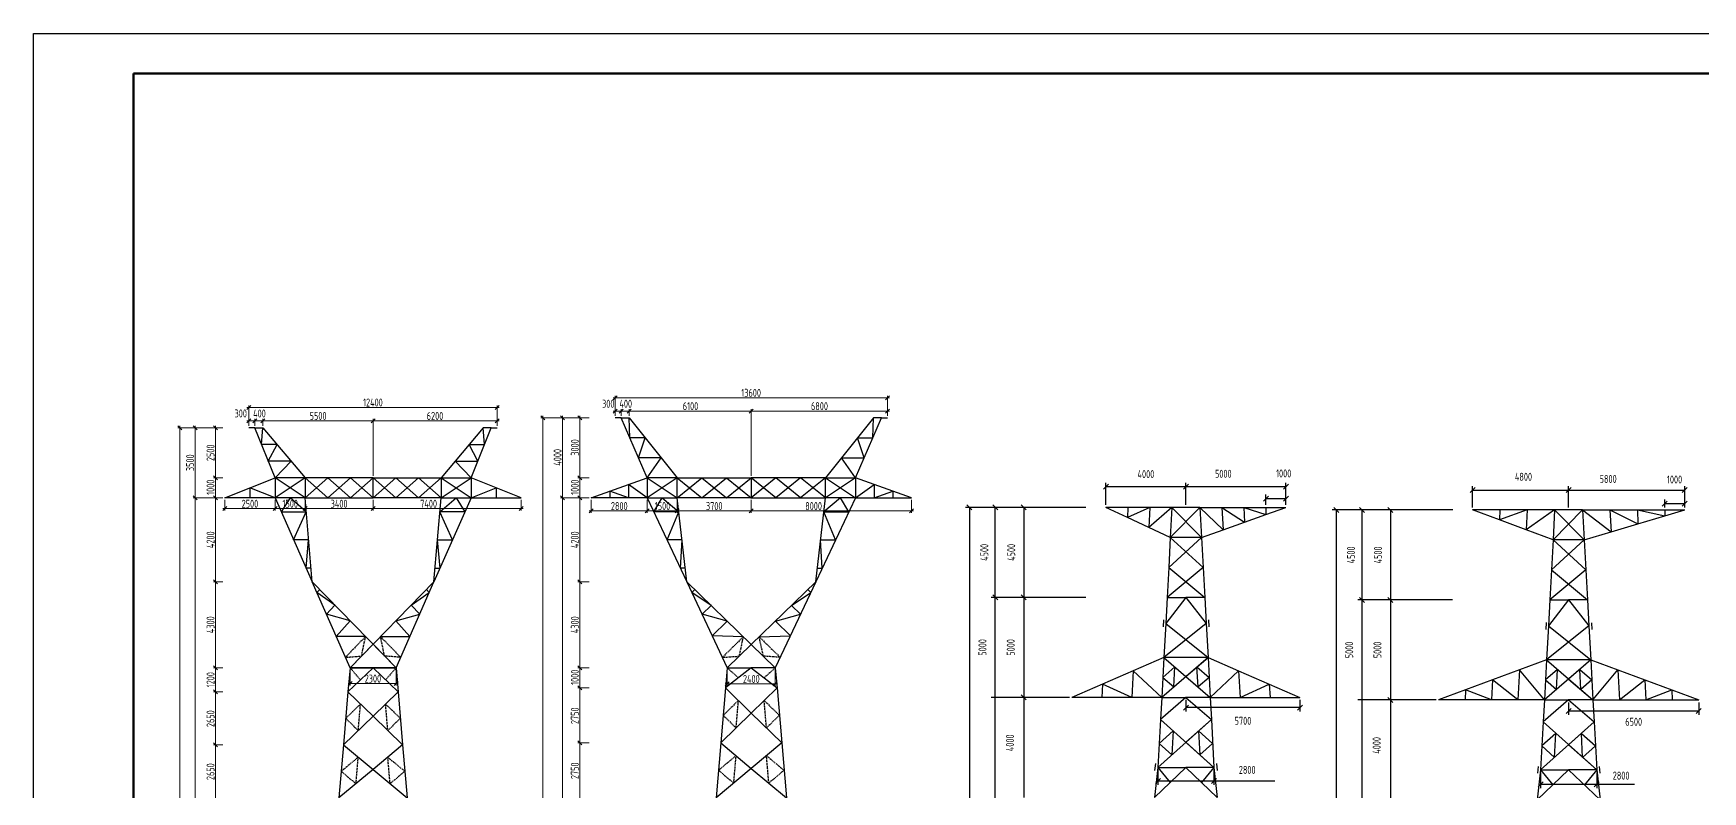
# Model space of a CAD drawing. Header units: millimetres. Extents: x 14804 to 16905, y 715 to 1142.
# Drawn here: x 14804.3 to 15221.4, y 946 to 1135.5 of the extents above; entities that cross this region are included whole.
import ezdxf

# ---------------------------------------------------------------- set-up
doc = ezdxf.new("R2010")
doc.units = ezdxf.units.MM
doc.linetypes.add('DASHED2', pattern=[0.375, 0.25, -0.125])
for name, color, linetype in [('FZCCal', 1, 'Continuous'), ('受力材层', 7, 'Continuous'), ('辅助材层', 1, 'DASHED2')]:
    doc.layers.add(name, color=color, linetype=linetype)
doc.layers.add('标注', color=7, linetype='Continuous', lineweight=0)
doc.styles.add('TSSD_Norm', font='Tssdeng.shx', dxfattribs={"width": 0.7, "bigfont": 'tssdchn.shx'})

# ---------------------------------------------------------------- blocks, each defined once
blk = doc.blocks.new('_OBLIQUE')
at = {"color": 0, "linetype": 'ByBlock'}
blk.add_line((-0.5, -0.5), (0.5, 0.5), dxfattribs=at)

msp = doc.modelspace()

# ---------------------------------------------------------------- linework, layer by layer
at = {"color": 3, "lineweight": 25}
for p, q in [((14804.29, 1135.48), (15546.79, 1135.48)), ((14804.29, 715.48), (14804.29, 1135.48))]:
    msp.add_line(p, q, dxfattribs=at)
at = {"color": 7, "linetype": 'ByBlock', "lineweight": -2}
for p, q in [((14950.19, 1044.91), (14949.19, 1043.91)), ((15017.19, 1043.91), (15018.19, 1044.91)), ((14858.67, 1042.5), (14857.67, 1041.5)), ((14858.67, 1039.15), (14857.67, 1038.15)), ((14859.17, 1038.15), (14860.17, 1039.15)), ((14860.17, 1039.15), (14859.17, 1038.15)), ((14861.17, 1038.15), (14862.17, 1039.15)), ((14862.17, 1039.15), (14861.17, 1038.15)), ((14888.67, 1038.15), (14889.67, 1039.15)), ((14889.67, 1039.15), (14888.67, 1038.15)), ((14919.67, 1041.5), (14920.67, 1042.5)), ((14919.67, 1038.15), (14920.67, 1039.15)), ((14932.09, 1038.91), (14931.09, 1039.91)), ((14937, 1038.91), (14936, 1039.91)), ((14941.31, 1038.91), (14940.31, 1039.91)), ((14950.19, 1041.59), (14949.19, 1040.59)), ((14950.69, 1040.59), (14951.69, 1041.59)), ((14951.69, 1041.59), (14950.69, 1040.59)), ((14952.69, 1040.59), (14953.69, 1041.59)), ((14953.69, 1041.59), (14952.69, 1040.59)), ((14983.19, 1040.59), (14984.19, 1041.59)), ((14984.19, 1041.59), (14983.19, 1040.59)), ((15017.19, 1040.59), (15018.19, 1041.59)), ((14841.36, 1036.41), (14840.36, 1037.41)), ((14845.18, 1036.41), (14844.18, 1037.41)), ((14850.29, 1036.41), (14849.29, 1037.41)), ((14849.29, 1024.91), (14850.29, 1023.91)), ((14850.29, 1023.91), (14849.29, 1024.91)), ((14940.31, 1024.91), (14941.31, 1023.91)), ((14941.31, 1023.91), (14940.31, 1024.91)), ((14844.18, 1019.91), (14845.18, 1018.91)), ((14845.18, 1018.91), (14844.18, 1019.91)), ((14849.29, 1019.91), (14850.29, 1018.91)), ((14850.29, 1018.91), (14849.29, 1019.91)), ((14936, 1019.91), (14937, 1018.91)), ((14937, 1018.91), (14936, 1019.91)), ((14940.31, 1019.91), (14941.31, 1018.91)), ((14941.31, 1018.91), (14940.31, 1019.91)), ((14852.67, 1017.2), (14851.67, 1016.2)), ((14864.17, 1016.2), (14865.17, 1017.2)), ((14865.17, 1017.2), (14864.17, 1016.2)), ((14871.67, 1016.2), (14872.67, 1017.2)), ((14872.67, 1017.2), (14871.67, 1016.2)), ((14888.67, 1016.2), (14889.67, 1017.2)), ((14889.67, 1017.2), (14888.67, 1016.2)), ((14925.67, 1016.2), (14926.67, 1017.2)), ((14944.19, 1016.62), (14943.19, 1015.62)), ((14957.19, 1015.62), (14958.19, 1016.62)), ((14958.19, 1016.62), (14957.19, 1015.62)), ((14964.69, 1015.62), (14965.69, 1016.62)), ((14965.69, 1016.62), (14964.69, 1015.62)), ((14983.19, 1015.62), (14984.19, 1016.62)), ((14984.19, 1016.62), (14983.19, 1015.62)), ((15023.19, 1015.62), (15024.19, 1016.62)), ((14849.29, 998.91), (14850.29, 997.91)), ((14850.29, 997.91), (14849.29, 998.91)), ((14940.31, 998.91), (14941.31, 997.91)), ((14941.31, 997.91), (14940.31, 998.91)), ((14849.29, 977.41), (14850.29, 976.41)), ((14850.29, 976.41), (14849.29, 977.41)), ((14940.31, 977.41), (14941.31, 976.41)), ((14941.31, 976.41), (14940.31, 977.41)), ((14883.92, 973.49), (14882.92, 972.49)), ((14894.42, 972.49), (14895.42, 973.49)), ((14940.31, 972.41), (14941.31, 971.41)), ((14941.31, 971.41), (14940.31, 972.41)), ((14978.19, 973.41), (14977.19, 972.41)), ((14989.19, 972.41), (14990.19, 973.41)), ((14849.29, 971.41), (14850.29, 970.41)), ((14850.29, 970.41), (14849.29, 971.41)), ((14849.29, 958.16), (14850.29, 957.16)), ((14850.29, 957.16), (14849.29, 958.16)), ((14940.31, 958.66), (14941.31, 957.66)), ((14941.31, 957.66), (14940.31, 958.66))]:
    msp.add_line(p, q, dxfattribs=at)
at = {"color": 7}
for p, q in [((15038.2, 1017.02), (15038.2, 819.52)), ((15077.79, 1017.02), (15072.29, 1017.02)), ((15077.66, 1014.52), (15072.29, 1017.02)), ((15083.29, 1017.02), (15077.66, 1014.52)), ((15077.79, 1017.02), (15077.66, 1014.52)), ((15083.03, 1012.02), (15077.66, 1014.52)), ((15083.29, 1017.02), (15077.79, 1017.02)), ((15088.79, 1017.02), (15083.03, 1012.02)), ((15083.29, 1017.02), (15083.03, 1012.02)), ((15088.79, 1017.02), (15083.29, 1017.02)), ((15095.79, 1017.02), (15088.39, 1009.52)), ((15088.79, 1017.02), (15088.39, 1009.52)), ((15095.79, 1017.02), (15088.79, 1017.02)), ((15088.79, 1017.02), (15096.2, 1009.52)), ((15095.79, 1017.02), (15096.2, 1009.52)), ((15095.79, 1017.02), (15101.29, 1017.02)), ((15095.79, 1017.02), (15101.56, 1011.43)), ((15101.29, 1017.02), (15101.56, 1011.43)), ((15101.29, 1017.02), (15106.79, 1017.02)), ((15101.29, 1017.02), (15106.93, 1013.34)), ((15106.79, 1017.02), (15106.93, 1013.34)), ((15106.79, 1017.02), (15112.29, 1017.02)), ((15106.79, 1017.02), (15112.29, 1015.25)), ((15106.93, 1013.34), (15112.29, 1015.25)), ((15112.29, 1017.02), (15112.29, 1015.25)), ((15112.29, 1017.02), (15117.29, 1017.02)), ((15112.29, 1015.25), (15117.29, 1017.02)), ((15170.76, 1016.38), (15163.93, 1016.38)), ((15170.63, 1013.88), (15163.93, 1016.38)), ((15177.6, 1016.38), (15170.63, 1013.88)), ((15170.76, 1016.38), (15170.63, 1013.88)), ((15177.33, 1011.38), (15170.63, 1013.88)), ((15177.6, 1016.38), (15170.76, 1016.38)), ((15184.43, 1016.38), (15177.33, 1011.38)), ((15177.6, 1016.38), (15177.33, 1011.38)), ((15184.43, 1016.38), (15177.6, 1016.38)), ((15191.43, 1016.38), (15184.03, 1008.88)), ((15184.43, 1016.38), (15184.03, 1008.88)), ((15191.43, 1016.38), (15184.43, 1016.38)), ((15184.43, 1016.38), (15191.84, 1008.88)), ((15191.43, 1016.38), (15191.84, 1008.88)), ((15191.43, 1016.38), (15198.26, 1016.38)), ((15191.43, 1016.38), (15198.53, 1010.88)), ((15198.26, 1016.38), (15198.53, 1010.88)), ((15198.26, 1016.38), (15205.1, 1016.38)), ((15198.26, 1016.38), (15205.23, 1012.88)), ((15205.1, 1016.38), (15205.23, 1012.88)), ((15205.1, 1016.38), (15211.93, 1016.38)), ((15205.1, 1016.38), (15211.93, 1014.88)), ((15205.23, 1012.88), (15211.93, 1014.88)), ((15211.93, 1016.38), (15211.93, 1014.88)), ((15211.93, 1016.38), (15216.93, 1016.38)), ((15211.93, 1014.88), (15216.93, 1016.38)), ((15088.39, 1009.52), (15083.03, 1012.02)), ((15096.2, 1009.52), (15087.99, 1002.02)), ((15088.39, 1009.52), (15087.99, 1002.02)), ((15096.2, 1009.52), (15088.39, 1009.52)), ((15088.39, 1009.52), (15096.6, 1002.02)), ((15096.2, 1009.52), (15101.56, 1011.43)), ((15096.2, 1009.52), (15096.6, 1002.02)), ((15101.56, 1011.43), (15106.93, 1013.34)), ((15184.03, 1008.88), (15177.33, 1011.38)), ((15191.84, 1008.88), (15198.53, 1010.88)), ((15198.53, 1010.88), (15205.23, 1012.88)), ((15191.84, 1008.88), (15183.62, 1001.38)), ((15184.03, 1008.88), (15183.62, 1001.38)), ((15191.84, 1008.88), (15184.03, 1008.88)), ((15184.03, 1008.88), (15192.24, 1001.38)), ((15191.84, 1008.88), (15192.24, 1001.38)), ((15096.6, 1002.02), (15087.58, 994.52)), ((15087.99, 1002.02), (15087.58, 994.52)), ((15087.99, 1002.02), (15097.01, 994.52)), ((15096.6, 1002.02), (15097.01, 994.52)), ((15192.24, 1001.38), (15183.22, 993.88)), ((15183.62, 1001.38), (15183.22, 993.88)), ((15183.62, 1001.38), (15192.64, 993.88)), ((15192.24, 1001.38), (15192.64, 993.88)), ((15087.58, 994.52), (15087.23, 988.02)), ((15092.29, 994.52), (15087.23, 988.02)), ((15087.58, 994.52), (15092.29, 994.52)), ((15097.01, 994.52), (15092.29, 994.52)), ((15092.29, 994.52), (15097.36, 988.02)), ((15097.01, 994.52), (15097.36, 988.02)), ((15183.22, 993.88), (15182.87, 987.38)), ((15187.93, 993.88), (15182.87, 987.38)), ((15183.22, 993.88), (15187.93, 993.88)), ((15192.64, 993.88), (15187.93, 993.88)), ((15187.93, 993.88), (15192.99, 987.38)), ((15192.64, 993.88), (15192.99, 987.38)), ((15097.36, 988.02), (15086.78, 979.52)), ((15087.23, 988.02), (15086.78, 979.52)), ((15087.23, 988.02), (15097.81, 979.52)), ((15097.36, 988.02), (15097.81, 979.52)), ((15192.99, 987.38), (15182.41, 978.88)), ((15182.87, 987.38), (15182.41, 978.88)), ((15182.87, 987.38), (15193.45, 978.88)), ((15192.99, 987.38), (15193.45, 978.88)), ((15079.12, 976.19), (15071.45, 972.86)), ((15079.12, 976.19), (15078.76, 969.52)), ((15086.78, 979.52), (15079.12, 976.19)), ((15086.24, 969.52), (15079.12, 976.19)), ((15097.81, 979.52), (15086.24, 969.52)), ((15086.78, 979.52), (15086.24, 969.52)), ((15097.81, 979.52), (15086.78, 979.52)), ((15086.78, 979.52), (15098.35, 969.52)), ((15097.81, 979.52), (15098.35, 969.52)), ((15097.81, 979.52), (15105.47, 976.19)), ((15098.35, 969.52), (15105.47, 976.19)), ((15105.47, 976.19), (15105.83, 969.52)), ((15105.47, 976.19), (15113.13, 972.86)), ((15175.67, 976.38), (15168.92, 973.88)), ((15175.67, 976.38), (15175.26, 968.88)), ((15182.41, 978.88), (15175.67, 976.38)), ((15181.87, 968.88), (15175.67, 976.38)), ((15193.45, 978.88), (15181.87, 968.88)), ((15182.41, 978.88), (15181.87, 968.88)), ((15193.45, 978.88), (15182.41, 978.88)), ((15182.41, 978.88), (15193.99, 968.88)), ((15193.45, 978.88), (15193.99, 968.88)), ((15193.45, 978.88), (15200.2, 976.38)), ((15193.99, 968.88), (15200.2, 976.38)), ((15200.2, 976.38), (15200.6, 968.88)), ((15200.2, 976.38), (15206.94, 973.88)), ((15071.45, 972.86), (15063.79, 969.52)), ((15071.45, 972.86), (15071.28, 969.52)), ((15078.76, 969.52), (15071.45, 972.86)), ((15105.83, 969.52), (15113.13, 972.86)), ((15113.13, 972.86), (15113.31, 969.52)), ((15113.13, 972.86), (15120.79, 969.52)), ((15168.92, 973.88), (15162.18, 971.38)), ((15168.92, 973.88), (15168.65, 968.88)), ((15175.26, 968.88), (15168.92, 973.88)), ((15200.6, 968.88), (15206.94, 973.88)), ((15206.94, 973.88), (15207.21, 968.88)), ((15206.94, 973.88), (15213.69, 971.38)), ((15071.28, 969.52), (15063.79, 969.52)), ((15078.76, 969.52), (15071.28, 969.52)), ((15086.24, 969.52), (15078.76, 969.52)), ((15086.24, 969.52), (15085.94, 964.02)), ((15092.29, 969.52), (15085.94, 964.02)), ((15086.24, 969.52), (15092.29, 969.52)), ((15098.35, 969.52), (15092.29, 969.52)), ((15092.29, 969.52), (15098.65, 964.02)), ((15098.35, 969.52), (15098.65, 964.02)), ((15098.35, 969.52), (15105.83, 969.52)), ((15105.83, 969.52), (15113.31, 969.52)), ((15113.31, 969.52), (15120.79, 969.52)), ((15162.18, 971.38), (15155.43, 968.88)), ((15162.04, 968.88), (15155.43, 968.88)), ((15162.18, 971.38), (15162.04, 968.88)), ((15168.65, 968.88), (15162.04, 968.88)), ((15168.65, 968.88), (15162.18, 971.38)), ((15175.26, 968.88), (15168.65, 968.88)), ((15181.87, 968.88), (15175.26, 968.88)), ((15181.87, 968.88), (15181.58, 963.38)), ((15187.93, 968.88), (15181.58, 963.38)), ((15181.87, 968.88), (15187.93, 968.88)), ((15193.99, 968.88), (15187.93, 968.88)), ((15187.93, 968.88), (15194.29, 963.38)), ((15193.99, 968.88), (15194.29, 963.38)), ((15193.99, 968.88), (15200.6, 968.88)), ((15200.6, 968.88), (15207.21, 968.88)), ((15207.21, 968.88), (15213.69, 971.38)), ((15207.21, 968.88), (15213.82, 968.88)), ((15213.69, 971.38), (15213.82, 968.88)), ((15213.69, 971.38), (15220.43, 968.88)), ((15213.82, 968.88), (15220.43, 968.88)), ((15098.65, 964.02), (15085.29, 952.02)), ((15085.94, 964.02), (15085.29, 952.02)), ((15085.94, 964.02), (15099.29, 952.02)), ((15098.65, 964.02), (15099.29, 952.02)), ((15194.29, 963.38), (15180.93, 951.38)), ((15181.58, 963.38), (15180.93, 951.38)), ((15181.58, 963.38), (15194.93, 951.38)), ((15194.29, 963.38), (15194.93, 951.38)), ((15085.29, 952.02), (15084.47, 944.52)), ((15092.29, 952.02), (15084.47, 944.52)), ((15085.29, 952.02), (15092.29, 952.02)), ((15099.29, 952.02), (15092.29, 952.02)), ((15092.29, 952.02), (15100.12, 944.52)), ((15099.29, 952.02), (15100.12, 944.52)), ((15180.93, 951.38), (15180.03, 943.88)), ((15187.93, 951.38), (15180.03, 943.88)), ((15180.93, 951.38), (15187.93, 951.38)), ((15194.93, 951.38), (15187.93, 951.38)), ((15187.93, 951.38), (15195.83, 943.88)), ((15194.93, 951.38), (15195.83, 943.88)), ((15099.29, 948.66), (15114.52, 948.66)), ((15194.93, 947.8), (15204.38, 947.8))]:
    msp.add_line(p, q, dxfattribs=at)
at = {"color": 7, "ltscale": 0.5}
for p, q in [((15086.68, 988.88), (15086.59, 987.18)), ((15097.91, 988.88), (15098, 987.18)), ((15182.29, 988.23), (15182.2, 986.53)), ((15193.63, 988.18), (15193.72, 986.48)), ((15089.53, 977.14), (15086.51, 974.52)), ((15089.27, 972.14), (15089.53, 977.14)), ((15092.29, 974.76), (15097.81, 979.52)), ((15095.32, 972.14), (15095.05, 977.14)), ((15095.05, 977.14), (15098.08, 974.52)), ((15185.17, 976.49), (15182.14, 973.88)), ((15184.9, 971.49), (15185.17, 976.49)), ((15193.45, 978.88), (15187.93, 974.11)), ((15190.96, 971.49), (15190.69, 976.49)), ((15190.69, 976.49), (15193.72, 973.88)), ((15086.51, 974.52), (15089.27, 972.14)), ((15092.29, 974.76), (15098.35, 969.52)), ((15098.08, 974.52), (15095.32, 972.14)), ((15182.14, 973.88), (15184.9, 971.49)), ((15187.93, 974.11), (15193.99, 968.88)), ((15193.72, 973.88), (15190.96, 971.49)), ((15092.29, 958.32), (15098.65, 964.02)), ((15085.62, 958.02), (15089.12, 961.17)), ((15089.12, 961.17), (15088.79, 955.17)), ((15095.47, 961.17), (15095.79, 955.17)), ((15098.97, 958.02), (15095.47, 961.17)), ((15184.75, 960.52), (15181.25, 957.38)), ((15184.43, 954.52), (15184.75, 960.52)), ((15194.29, 963.38), (15187.93, 957.67)), ((15191.43, 954.52), (15191.11, 960.52)), ((15191.11, 960.52), (15194.61, 957.38)), ((15088.79, 955.17), (15085.62, 958.02)), ((15099.29, 952.02), (15092.29, 958.32)), ((15095.79, 955.17), (15098.97, 958.02)), ((15181.25, 957.38), (15184.43, 954.52)), ((15187.93, 957.67), (15194.93, 951.38)), ((15194.61, 957.38), (15191.43, 954.52)), ((15084.68, 952.98), (15084.48, 951.28)), ((15085.29, 952.02), (15088.38, 948.27)), ((15099.29, 952.02), (15096.21, 948.27)), ((15099.91, 952.98), (15100.11, 951.28)), ((15180.31, 952.25), (15180.11, 950.56)), ((15180.93, 951.38), (15183.98, 947.63)), ((15194.93, 951.38), (15191.88, 947.63)), ((15195.56, 952.25), (15195.75, 950.56))]:
    msp.add_line(p, q, dxfattribs=at)
at = {"color": 3, "lineweight": 25, "const_width": 0.6}
for points in [[(14829.29, 725.48), (14829.29, 1125.48)], [(14829.29, 1125.48), (15536.79, 1125.48)]]:
    msp.add_lwpolyline(points, dxfattribs=at)
at = {"layer": 'FZCCal', "color": 7}
for p, q in [((15072.29, 1017.65), (15072.29, 1023.17)), ((15092.29, 1022.17), (15072.29, 1022.17)), ((15092.29, 1017.65), (15092.29, 1023.17)), ((15092.29, 1017.65), (15092.29, 1023.17)), ((15117.29, 1022.17), (15092.29, 1022.17)), ((15117.29, 1017.65), (15117.29, 1023.17)), ((15163.93, 1017), (15163.93, 1022.34)), ((15187.93, 1017), (15187.93, 1022.34)), ((15187.93, 1017), (15187.93, 1022.34)), ((15216.93, 1017), (15216.93, 1022.34)), ((15112.29, 1017.65), (15112.29, 1020.2)), ((15112.29, 1019.2), (15117.29, 1019.2)), ((15117.29, 1017.65), (15117.29, 1020.2)), ((15163.93, 1021.34), (15187.93, 1021.34)), ((15187.93, 1021.34), (15216.93, 1021.34)), ((15211.93, 1017), (15211.93, 1018.97)), ((15211.93, 1017.97), (15216.93, 1017.97)), ((15216.93, 1017), (15216.93, 1018.97)), ((15065.84, 1017.02), (15037.2, 1017.02)), ((15067.31, 1017.02), (15043.65, 1017.02)), ((15044.65, 994.52), (15044.65, 1017.02)), ((15067.24, 1017.02), (15050.75, 1017.02)), ((15051.75, 1017.02), (15051.75, 1009.52)), ((15157.48, 1016.38), (15128.84, 1016.38)), ((15129.84, 1016.38), (15129.84, 818.88)), ((15158.95, 1016.38), (15135.29, 1016.38)), ((15136.29, 993.88), (15136.29, 1016.38)), ((15158.88, 1016.38), (15142.38, 1016.38)), ((15143.38, 1016.38), (15143.38, 1008.88)), ((15051.75, 1009.52), (15051.75, 1002.02)), ((15143.38, 1008.88), (15143.38, 1001.38)), ((15051.75, 1002.02), (15051.75, 994.52)), ((15143.38, 1001.38), (15143.38, 993.88)), ((15067.24, 994.52), (15043.65, 994.52)), ((15044.65, 969.52), (15044.65, 994.52)), ((15067.24, 994.52), (15046.51, 994.52)), ((15067.24, 994.52), (15050.75, 994.52)), ((15067.24, 994.52), (15050.75, 994.52)), ((15051.75, 994.52), (15051.75, 988.02)), ((15158.88, 993.88), (15135.29, 993.88)), ((15136.29, 968.88), (15136.29, 993.88)), ((15158.88, 993.88), (15138.15, 993.88)), ((15158.88, 993.88), (15142.38, 993.88)), ((15158.88, 993.88), (15142.38, 993.88)), ((15143.38, 993.88), (15143.38, 987.38)), ((15051.75, 988.02), (15051.75, 979.52)), ((15143.38, 987.38), (15143.38, 978.88)), ((15051.75, 979.52), (15051.75, 969.52)), ((15143.38, 978.88), (15143.38, 968.88)), ((15060.31, 969.52), (15043.65, 969.52)), ((15044.65, 819.52), (15044.65, 969.52)), ((15063.17, 969.52), (15046.51, 969.52)), ((15063.17, 969.52), (15050.75, 969.52)), ((15063.17, 969.52), (15050.75, 969.52)), ((15051.75, 969.52), (15051.75, 964.02)), ((15092.29, 968.9), (15092.29, 965.96)), ((15092.29, 968.9), (15092.29, 965.96)), ((15120.79, 968.9), (15120.79, 965.96)), ((15151.95, 968.88), (15135.29, 968.88)), ((15136.29, 818.88), (15136.29, 968.88)), ((15154.81, 968.88), (15138.15, 968.88)), ((15154.81, 968.88), (15142.38, 968.88)), ((15154.81, 968.88), (15142.38, 968.88)), ((15143.38, 968.88), (15143.38, 963.38)), ((15187.93, 968.25), (15187.93, 965.15)), ((15187.93, 968.25), (15187.93, 965.15)), ((15220.43, 968.25), (15220.43, 965.15)), ((15051.75, 964.02), (15051.75, 952.02)), ((15120.79, 966.96), (15092.29, 966.96)), ((15187.93, 966.15), (15220.43, 966.15)), ((15143.38, 963.38), (15143.38, 951.38)), ((15051.75, 952.02), (15051.75, 944.52)), ((15085.29, 951.4), (15085.29, 947.66)), ((15099.29, 951.4), (15099.29, 947.66)), ((15143.38, 951.38), (15143.38, 943.88)), ((15085.29, 948.66), (15099.29, 948.66)), ((15180.93, 950.75), (15180.93, 946.8)), ((15180.93, 947.8), (15194.93, 947.8)), ((15194.93, 950.75), (15194.93, 946.8))]:
    msp.add_line(p, q, dxfattribs=at)
at = {"layer": '受力材层', "color": 7}
for p, q in [((14951.19, 1039.41), (14949.69, 1039.41)), ((14957.69, 1024.41), (14951.19, 1039.41)), ((14951.19, 1039.41), (14953.19, 1039.41)), ((14953.19, 1039.41), (14965.19, 1024.41)), ((14953.35, 1034.41), (14953.19, 1039.41)), ((15014.19, 1039.41), (15002.19, 1024.41)), ((15009.69, 1024.41), (15016.19, 1039.41)), ((15014.02, 1034.41), (15014.19, 1039.41)), ((15016.19, 1039.41), (15014.19, 1039.41)), ((15016.19, 1039.41), (15017.69, 1039.41)), ((14859.67, 1036.91), (14858.17, 1036.91)), ((14864.67, 1024.41), (14859.67, 1036.91)), ((14859.67, 1036.91), (14861.67, 1036.91)), ((14861.33, 1032.75), (14861.67, 1036.91)), ((14861.67, 1036.91), (14872.17, 1024.41)), ((14916.67, 1036.91), (14906.17, 1024.41)), ((14913.67, 1024.41), (14918.67, 1036.91)), ((14918.67, 1036.91), (14916.67, 1036.91)), ((14917, 1032.75), (14916.67, 1036.91)), ((14918.67, 1036.91), (14920.17, 1036.91)), ((14865.17, 1032.75), (14861.33, 1032.75)), ((14863, 1028.58), (14865.17, 1032.75)), ((14915.33, 1028.58), (14913.17, 1032.75)), ((14913.17, 1032.75), (14917, 1032.75)), ((14957.19, 1034.41), (14953.35, 1034.41)), ((14955.52, 1029.41), (14957.19, 1034.41)), ((15011.85, 1029.41), (15010.19, 1034.41)), ((15010.19, 1034.41), (15014.02, 1034.41)), ((14868.67, 1028.58), (14863, 1028.58)), ((14864.67, 1024.41), (14868.67, 1028.58)), ((14913.67, 1024.41), (14909.67, 1028.58)), ((14909.67, 1028.58), (14915.33, 1028.58)), ((14961.19, 1029.41), (14955.52, 1029.41)), ((14957.69, 1024.41), (14961.19, 1029.41)), ((15009.69, 1024.41), (15006.19, 1029.41)), ((15006.19, 1029.41), (15011.85, 1029.41)), ((14852.17, 1019.41), (14864.67, 1024.41)), ((14864.67, 1024.41), (14864.67, 1019.41)), ((14872.17, 1024.41), (14864.67, 1024.41)), ((14872.17, 1019.41), (14864.67, 1024.41)), ((14872.17, 1024.41), (14864.67, 1019.41)), ((14872.17, 1024.41), (14872.17, 1019.41)), ((14889.17, 1024.41), (14872.17, 1024.41)), ((14872.17, 1024.41), (14877.83, 1019.41)), ((14872.17, 1019.41), (14877.83, 1024.41)), ((14877.83, 1019.41), (14883.5, 1024.41)), ((14877.83, 1024.41), (14883.5, 1019.41)), ((14883.5, 1024.41), (14889.17, 1019.41)), ((14883.5, 1019.41), (14889.17, 1024.41)), ((14889.17, 1019.41), (14889.17, 1024.41)), ((14889.17, 1024.41), (14906.17, 1024.41)), ((14894.83, 1024.41), (14889.17, 1019.41)), ((14894.83, 1019.41), (14889.17, 1024.41)), ((14889.17, 1019.41), (14889.17, 1024.41)), ((14900.5, 1019.41), (14894.83, 1024.41)), ((14900.5, 1024.41), (14894.83, 1019.41)), ((14906.17, 1024.41), (14900.5, 1019.41)), ((14906.17, 1019.41), (14900.5, 1024.41)), ((14906.17, 1024.41), (14913.67, 1024.41)), ((14906.17, 1024.41), (14906.17, 1019.41)), ((14906.17, 1019.41), (14913.67, 1024.41)), ((14906.17, 1024.41), (14913.67, 1019.41)), ((14926.17, 1019.41), (14913.67, 1024.41)), ((14913.67, 1024.41), (14913.67, 1019.41)), ((14943.69, 1019.41), (14957.69, 1024.41)), ((14957.69, 1019.41), (14953.02, 1022.75)), ((14953.02, 1022.75), (14953.02, 1019.41)), ((14965.19, 1024.41), (14957.69, 1024.41)), ((14957.69, 1024.41), (14957.69, 1019.41)), ((14957.69, 1024.41), (14965.19, 1019.41)), ((14965.19, 1024.41), (14957.69, 1019.41)), ((14965.19, 1019.41), (14965.19, 1024.41)), ((14965.19, 1024.41), (14983.69, 1024.41)), ((14965.19, 1024.41), (14971.35, 1019.41)), ((14965.19, 1019.41), (14971.35, 1024.41)), ((14971.35, 1019.41), (14977.52, 1024.41)), ((14971.35, 1024.41), (14977.52, 1019.41)), ((14977.52, 1024.41), (14983.69, 1019.41)), ((14977.52, 1019.41), (14983.69, 1024.41)), ((15002.19, 1024.41), (14983.69, 1024.41)), ((14983.69, 1024.41), (14983.69, 1019.41)), ((14989.85, 1024.41), (14983.69, 1019.41)), ((14989.85, 1019.41), (14983.69, 1024.41)), ((14983.69, 1024.41), (14983.69, 1019.41)), ((14996.02, 1019.41), (14989.85, 1024.41)), ((14996.02, 1024.41), (14989.85, 1019.41)), ((15002.19, 1024.41), (14996.02, 1019.41)), ((15002.19, 1019.41), (14996.02, 1024.41)), ((15002.19, 1024.41), (15009.69, 1024.41)), ((15002.19, 1019.41), (15002.19, 1024.41)), ((15009.69, 1024.41), (15002.19, 1019.41)), ((15002.19, 1024.41), (15009.69, 1019.41)), ((15023.69, 1019.41), (15009.69, 1024.41)), ((15009.69, 1024.41), (15009.69, 1019.41)), ((15009.69, 1019.41), (15014.35, 1022.75)), ((15014.35, 1022.75), (15014.35, 1019.41)), ((14864.67, 1019.41), (14852.17, 1019.41)), ((14864.67, 1019.41), (14858.42, 1021.91)), ((14858.42, 1021.91), (14858.42, 1019.41)), ((14872.17, 1019.41), (14864.67, 1019.41)), ((14864.67, 1019.41), (14873.93, 998.41)), ((14868.42, 1019.41), (14866.22, 1015.9)), ((14872.46, 1015.9), (14868.42, 1019.41)), ((14873.93, 998.41), (14872.17, 1019.41)), ((14872.17, 1019.41), (14889.17, 1019.41)), ((14906.17, 1019.41), (14889.17, 1019.41)), ((14904.4, 998.41), (14906.17, 1019.41)), ((14913.67, 1019.41), (14904.4, 998.41)), ((14905.87, 1015.9), (14909.92, 1019.41)), ((14906.17, 1019.41), (14913.67, 1019.41)), ((14909.92, 1019.41), (14912.12, 1015.9)), ((14913.67, 1019.41), (14919.92, 1021.91)), ((14913.67, 1019.41), (14926.17, 1019.41)), ((14919.92, 1021.91), (14919.92, 1019.41)), ((14957.69, 1019.41), (14943.69, 1019.41)), ((14953.02, 1019.41), (14948.35, 1021.08)), ((14948.35, 1021.08), (14948.35, 1019.41)), ((14957.69, 1019.41), (14965.19, 1019.41)), ((14957.69, 1019.41), (14967.57, 998.41)), ((14959.34, 1015.9), (14961.44, 1019.41)), ((14961.44, 1019.41), (14965.59, 1015.9)), ((14983.69, 1019.41), (14965.19, 1019.41)), ((14967.57, 998.41), (14965.19, 1019.41)), ((14983.69, 1019.41), (15002.19, 1019.41)), ((15009.69, 1019.41), (14999.81, 998.41)), ((14999.81, 998.41), (15002.19, 1019.41)), ((15005.94, 1019.41), (15001.79, 1015.9)), ((15009.69, 1019.41), (15002.19, 1019.41)), ((15008.03, 1015.9), (15005.94, 1019.41)), ((15009.69, 1019.41), (15023.69, 1019.41)), ((15014.35, 1019.41), (15019.02, 1021.08)), ((15019.02, 1021.08), (15019.02, 1019.41)), ((14866.22, 1015.9), (14872.46, 1015.9)), ((14869.32, 1008.87), (14872.46, 1015.9)), ((14909.02, 1008.87), (14905.87, 1015.9)), ((14912.12, 1015.9), (14905.87, 1015.9)), ((14965.59, 1015.9), (14959.34, 1015.9)), ((14962.65, 1008.87), (14965.59, 1015.9)), ((15004.72, 1008.87), (15001.79, 1015.9)), ((15001.79, 1015.9), (15008.03, 1015.9)), ((14873.05, 1008.87), (14869.32, 1008.87)), ((14872.42, 1001.85), (14873.05, 1008.87)), ((14905.92, 1001.85), (14905.28, 1008.87)), ((14905.28, 1008.87), (14909.02, 1008.87)), ((14966.38, 1008.86), (14962.65, 1008.87)), ((14965.96, 1001.84), (14966.38, 1008.86)), ((15000.99, 1008.86), (15004.72, 1008.87)), ((15001.42, 1001.84), (15000.99, 1008.86)), ((14873.64, 1001.84), (14872.42, 1001.85)), ((14904.69, 1001.84), (14905.92, 1001.85)), ((14967.18, 1001.83), (14965.96, 1001.84)), ((15000.19, 1001.83), (15001.42, 1001.84)), ((14883.42, 976.91), (14873.93, 998.41)), ((14873.93, 998.41), (14894.92, 976.91)), ((14904.4, 998.41), (14883.42, 976.91)), ((14894.92, 976.91), (14904.4, 998.41)), ((14967.57, 998.41), (14977.69, 976.91)), ((14983.69, 982.74), (14967.57, 998.41)), ((14983.69, 982.74), (14999.81, 998.41)), ((14999.81, 998.41), (14989.69, 976.91)), ((14875.12, 995.71), (14875.84, 996.46)), ((14879.65, 992.55), (14875.12, 995.71)), ((14898.68, 992.55), (14903.21, 995.71)), ((14903.21, 995.71), (14902.49, 996.46)), ((14968.84, 995.71), (14969.59, 996.45)), ((14973.63, 992.52), (14968.84, 995.71)), ((14993.75, 992.52), (14998.53, 995.71)), ((14998.53, 995.71), (14997.79, 996.45)), ((14877.5, 990.32), (14879.65, 992.55)), ((14883.47, 988.64), (14877.5, 990.32)), ((14879.97, 984.73), (14883.47, 988.64)), ((14894.86, 988.64), (14900.83, 990.32)), ((14898.36, 984.73), (14894.86, 988.64)), ((14900.83, 990.32), (14898.68, 992.55)), ((14971.38, 990.31), (14973.63, 992.52)), ((14977.67, 988.59), (14971.38, 990.31)), ((14973.92, 984.92), (14977.67, 988.59)), ((14989.71, 988.59), (14995.99, 990.31)), ((14993.45, 984.92), (14989.71, 988.59)), ((14995.99, 990.31), (14993.75, 992.52)), ((14887.29, 984.73), (14879.97, 984.73)), ((14891.04, 984.73), (14898.36, 984.73)), ((14981.71, 984.67), (14973.92, 984.92)), ((14985.66, 984.67), (14993.45, 984.92)), ((14889.17, 982.8), (14883.42, 976.91)), ((14889.17, 982.8), (14894.92, 976.91)), ((14977.69, 976.91), (14983.69, 982.74)), ((14989.69, 976.91), (14983.69, 982.74)), ((14883.42, 976.91), (14882.91, 970.91)), ((14889.17, 976.91), (14882.91, 970.91)), ((14883.42, 976.91), (14894.92, 976.91)), ((14894.92, 976.91), (14883.42, 976.91)), ((14889.17, 976.91), (14895.43, 970.91)), ((14894.92, 976.91), (14895.43, 970.91)), ((14977.69, 976.91), (14977.26, 971.91)), ((14983.69, 976.91), (14977.26, 971.91)), ((14977.69, 976.91), (14983.69, 976.91)), ((14989.69, 976.91), (14983.69, 976.91)), ((14983.69, 976.91), (14990.11, 971.91)), ((14989.69, 976.91), (14990.11, 971.91)), ((14977.26, 971.91), (14976.09, 958.16)), ((14977.26, 971.91), (14983.69, 965.61)), ((14990.11, 971.91), (14983.69, 965.61)), ((14990.11, 971.91), (14991.28, 958.16)), ((14882.91, 970.91), (14881.78, 957.66)), ((14882.91, 970.91), (14889.17, 964.83)), ((14895.43, 970.91), (14889.17, 964.83)), ((14895.43, 970.91), (14896.55, 957.66)), ((14889.17, 964.83), (14881.78, 957.66)), ((14889.17, 964.83), (14896.55, 957.66)), ((14983.69, 965.61), (14976.09, 958.16)), ((14983.69, 965.61), (14991.28, 958.16)), ((14881.78, 957.66), (14880.65, 944.41)), ((14881.78, 957.66), (14889.17, 951.51)), ((14896.55, 957.66), (14889.17, 951.51)), ((14896.55, 957.66), (14897.68, 944.41)), ((14976.09, 958.16), (14974.93, 944.41)), ((14976.09, 958.16), (14983.69, 951.78)), ((14991.28, 958.16), (14983.69, 951.78)), ((14991.28, 958.16), (14992.45, 944.41)), ((14889.17, 951.51), (14880.65, 944.41)), ((14889.17, 951.51), (14897.68, 944.41)), ((14983.69, 951.78), (14974.93, 944.41)), ((14983.69, 951.78), (14992.45, 944.41))]:
    msp.add_line(p, q, dxfattribs=at)
at = {"layer": '标注', "color": 7}
for p, q in [((14949.19, 1044.41), (15018.19, 1044.41)), ((14949.69, 1039.91), (14949.69, 1044.91)), ((15017.69, 1039.91), (15017.69, 1044.91)), ((14857.67, 1042), (14920.67, 1042)), ((14857.67, 1038.65), (14860.17, 1038.65)), ((14858.17, 1037.41), (14858.17, 1042.5)), ((14858.17, 1037.41), (14858.17, 1039.15)), ((14859.17, 1038.65), (14862.17, 1038.65)), ((14859.67, 1037.41), (14859.67, 1039.15)), ((14859.67, 1037.41), (14859.67, 1039.15)), ((14861.17, 1038.65), (14889.67, 1038.65)), ((14861.67, 1037.41), (14861.67, 1039.15)), ((14861.67, 1037.41), (14861.67, 1039.15)), ((14888.67, 1038.65), (14920.67, 1038.65)), ((14889.17, 1024.91), (14889.17, 1039.15)), ((14889.17, 1024.91), (14889.17, 1039.15)), ((14920.17, 1037.41), (14920.17, 1042.5)), ((14920.17, 1037.41), (14920.17, 1039.15)), ((14943.19, 1039.41), (14931.09, 1039.41)), ((14931.59, 1039.91), (14931.59, 823.91)), ((14943.19, 1039.41), (14936, 1039.41)), ((14936.5, 1039.91), (14936.5, 1018.91)), ((14943.19, 1039.41), (14940.31, 1039.41)), ((14940.81, 1039.91), (14940.81, 1023.91)), ((14949.19, 1041.09), (14951.69, 1041.09)), ((14949.69, 1039.91), (14949.69, 1041.59)), ((14950.69, 1041.09), (14953.69, 1041.09)), ((14951.19, 1039.91), (14951.19, 1041.59)), ((14951.19, 1039.91), (14951.19, 1041.59)), ((14952.69, 1041.09), (14984.19, 1041.09)), ((14953.19, 1039.91), (14953.19, 1041.59)), ((14953.19, 1039.91), (14953.19, 1041.59)), ((14983.19, 1041.09), (15018.19, 1041.09)), ((14983.69, 1024.91), (14983.69, 1041.59)), ((14983.69, 1024.91), (14983.69, 1041.59)), ((15017.69, 1039.91), (15017.69, 1041.59)), ((14851.67, 1036.91), (14840.36, 1036.91)), ((14840.86, 1037.41), (14840.86, 823.91)), ((14851.67, 1036.91), (14844.18, 1036.91)), ((14844.68, 1037.41), (14844.68, 1018.91)), ((14851.67, 1036.91), (14849.29, 1036.91)), ((14849.79, 1037.41), (14849.79, 1023.91)), ((14851.67, 1024.41), (14849.29, 1024.41)), ((14851.67, 1024.41), (14849.29, 1024.41)), ((14849.79, 1024.91), (14849.79, 1018.91)), ((14943.19, 1024.41), (14940.31, 1024.41)), ((14943.19, 1024.41), (14940.31, 1024.41)), ((14940.81, 1024.91), (14940.81, 1018.91)), ((14851.67, 1019.41), (14844.18, 1019.41)), ((14851.67, 1019.41), (14844.18, 1019.41)), ((14844.68, 1019.91), (14844.68, 823.91)), ((14851.67, 1019.41), (14849.29, 1019.41)), ((14851.67, 1019.41), (14849.29, 1019.41)), ((14849.79, 1019.91), (14849.79, 997.91)), ((14852.17, 1018.91), (14852.17, 1016.2)), ((14864.67, 1018.91), (14864.67, 1016.2)), ((14864.67, 1018.91), (14864.67, 1016.2)), ((14872.17, 1018.91), (14872.17, 1016.2)), ((14872.17, 1018.91), (14872.17, 1016.2)), ((14889.17, 1018.91), (14889.17, 1016.2)), ((14889.17, 1018.91), (14889.17, 1016.2)), ((14926.17, 1018.91), (14926.17, 1016.2)), ((14943.19, 1019.41), (14936, 1019.41)), ((14943.19, 1019.41), (14936, 1019.41)), ((14936.5, 1019.91), (14936.5, 823.91)), ((14943.19, 1019.41), (14940.31, 1019.41)), ((14943.19, 1019.41), (14940.31, 1019.41)), ((14940.81, 1019.91), (14940.81, 997.91)), ((14943.69, 1018.91), (14943.69, 1015.62)), ((14957.69, 1018.91), (14957.69, 1015.62)), ((14957.69, 1018.91), (14957.69, 1015.62)), ((14965.19, 1018.91), (14965.19, 1015.62)), ((14965.19, 1018.91), (14965.19, 1015.62)), ((14983.69, 1018.91), (14983.69, 1015.62)), ((14983.69, 1018.91), (14983.69, 1015.62)), ((15023.69, 1018.91), (15023.69, 1015.62)), ((14851.67, 1016.7), (14865.17, 1016.7)), ((14864.17, 1016.7), (14872.67, 1016.7)), ((14871.67, 1016.7), (14889.67, 1016.7)), ((14888.67, 1016.7), (14926.67, 1016.7)), ((14943.19, 1016.12), (14958.19, 1016.12)), ((14957.19, 1016.12), (14965.69, 1016.12)), ((14964.69, 1016.12), (14984.19, 1016.12)), ((14983.19, 1016.12), (15024.19, 1016.12)), ((14851.67, 998.41), (14849.29, 998.41)), ((14851.67, 998.41), (14849.29, 998.41)), ((14849.79, 998.91), (14849.79, 976.41)), ((14943.19, 998.41), (14940.31, 998.41)), ((14943.19, 998.41), (14940.31, 998.41)), ((14940.81, 998.91), (14940.81, 976.41)), ((14851.67, 976.91), (14849.29, 976.91)), ((14851.67, 976.91), (14849.29, 976.91)), ((14849.79, 977.41), (14849.79, 970.41)), ((14883.42, 976.41), (14883.42, 972.49)), ((14894.92, 976.41), (14894.92, 972.49)), ((14943.19, 976.91), (14940.31, 976.91)), ((14943.19, 976.91), (14940.31, 976.91)), ((14940.81, 977.41), (14940.81, 971.41)), ((14977.69, 976.41), (14977.69, 972.41)), ((14989.69, 976.41), (14989.69, 972.41)), ((14882.92, 972.99), (14895.42, 972.99)), ((14943.19, 971.91), (14940.31, 971.91)), ((14943.19, 971.91), (14940.31, 971.91)), ((14940.81, 972.41), (14940.81, 957.66)), ((14977.19, 972.91), (14990.19, 972.91)), ((14851.67, 970.91), (14849.29, 970.91)), ((14851.67, 970.91), (14849.29, 970.91)), ((14849.79, 971.41), (14849.79, 957.16)), ((14851.67, 957.66), (14849.29, 957.66)), ((14851.67, 957.66), (14849.29, 957.66)), ((14849.79, 958.16), (14849.79, 943.91)), ((14943.19, 958.16), (14940.31, 958.16)), ((14943.19, 958.16), (14940.31, 958.16)), ((14940.81, 958.66), (14940.81, 943.91))]:
    msp.add_line(p, q, dxfattribs=at)
at = {"layer": '辅助材层', "color": 7}
for p, q in [((14887.29, 984.73), (14882.26, 979.53)), ((14886.29, 979.86), (14887.29, 984.73)), ((14892.04, 979.86), (14891.04, 984.73)), ((14891.04, 984.73), (14896.07, 979.53)), ((14981.71, 984.67), (14976.46, 979.52)), ((14980.69, 979.83), (14981.71, 984.67)), ((14986.69, 979.83), (14985.66, 984.67)), ((14985.66, 984.67), (14990.91, 979.52)), ((14882.26, 979.53), (14886.29, 979.86)), ((14883.42, 976.91), (14886.04, 973.91)), ((14896.07, 979.53), (14892.04, 979.86)), ((14894.92, 976.91), (14892.3, 973.91)), ((14976.46, 979.52), (14980.69, 979.83)), ((14977.69, 976.91), (14980.48, 974.41)), ((14990.91, 979.52), (14986.69, 979.83)), ((14989.69, 976.91), (14986.9, 974.41)), ((14886.04, 967.87), (14882.34, 964.29)), ((14885.47, 961.25), (14886.04, 967.87)), ((14892.86, 961.25), (14892.3, 967.87)), ((14892.3, 967.87), (14895.99, 964.29)), ((14980.48, 968.76), (14976.68, 965.04)), ((14979.89, 961.89), (14980.48, 968.76)), ((14987.48, 961.89), (14986.9, 968.76)), ((14986.9, 968.76), (14990.7, 965.04)), ((14882.34, 964.29), (14885.47, 961.25)), ((14895.99, 964.29), (14892.86, 961.25)), ((14976.68, 965.04), (14979.89, 961.89)), ((14990.7, 965.04), (14987.48, 961.89)), ((14885.47, 954.58), (14881.22, 951.04)), ((14881.22, 951.04), (14884.91, 947.96)), ((14884.91, 947.96), (14885.47, 954.58)), ((14893.42, 947.96), (14892.86, 954.58)), ((14892.86, 954.58), (14897.12, 951.04)), ((14897.12, 951.04), (14893.42, 947.96)), ((14979.89, 954.97), (14975.51, 951.29)), ((14975.51, 951.29), (14979.31, 948.1)), ((14979.31, 948.1), (14979.89, 954.97)), ((14988.07, 948.1), (14987.48, 954.97)), ((14987.48, 954.97), (14991.87, 951.29)), ((14991.87, 951.29), (14988.07, 948.1))]:
    msp.add_line(p, q, dxfattribs=at)

# ---------------------------------------------------------------- block references
at = {"layer": 'FZCCal', "color": 7, "xscale": 1.25, "yscale": 1.25, "zscale": 1.25}
for p, rotation in [((15072.29, 1022.17), 180), ((15092.29, 1022.17), 180), ((15163.93, 1021.34), 180), ((15187.93, 1021.34), 180), ((15112.29, 1019.2), 180), ((15211.93, 1017.97), 180), ((15038.2, 1017.02), 90), ((15044.65, 1017.02), 90), ((15051.75, 1017.02), 90), ((15129.84, 1016.38), 90), ((15136.29, 1016.38), 90), ((15143.38, 1016.38), 90), ((15044.65, 994.52), 270), ((15044.65, 994.52), 90), ((15051.75, 994.52), 90), ((15051.75, 994.52), 270), ((15136.29, 993.88), 270), ((15136.29, 993.88), 90), ((15143.38, 993.88), 90), ((15143.38, 993.88), 270), ((15051.75, 969.52), 90), ((15051.75, 969.52), 270), ((15143.38, 968.88), 90), ((15143.38, 968.88), 270), ((15092.29, 966.96), 180), ((15187.93, 966.15), 180), ((15085.29, 948.66), 180), ((15180.93, 947.8), 180)]:
    msp.add_blockref('_OBLIQUE', p, dxfattribs=dict(at, rotation=rotation))
for p in [(15092.29, 1022.17), (15117.29, 1022.17), (15187.93, 1021.34), (15216.93, 1021.34), (15117.29, 1019.2), (15216.93, 1017.97), (15092.29, 966.96), (15120.79, 966.96), (15187.93, 966.15), (15220.43, 966.15), (15099.29, 948.66), (15194.93, 947.8)]:
    msp.add_blockref('_OBLIQUE', p, dxfattribs=at)

# ---------------------------------------------------------------- texts
at = {"color": 7, "char_height": 2, "attachment_point": 5, "style": 'TSSD_Norm'}
for s, insert in [('4000', (15082.29, 1025.32)), ('5000', (15101.63, 1025.41)), ('1000', (15116.72, 1025.49)), ('4800', (15176.64, 1024.66)), ('5800', (15197.8, 1024.12)), ('1000', (15214.39, 1023.98)), ('5700', (15106.54, 963.67)), ('6500', (15204.18, 963.43)), ('2800', (15107.6, 951.41)), ('2800', (15201.04, 949.97))]:
    msp.add_mtext(s, dxfattribs=dict(at, insert=insert))
at = {"color": 7, "char_height": 2, "attachment_point": 5, "rotation": 90, "style": 'TSSD_Norm'}
for s, insert in [('4500', (15041.92, 1005.77)), ('4500', (15048.64, 1005.77)), ('4500', (15133.56, 1005.13)), ('4500', (15140.27, 1005.13)), ('5000', (15041.45, 982.02)), ('5000', (15048.52, 982.02)), ('5000', (15133.09, 981.38)), ('5000', (15140.15, 981.38)), ('4000', (15048.31, 958.18)), ('4000', (15139.95, 957.53))]:
    msp.add_mtext(s, dxfattribs=dict(at, insert=insert))
at = {"layer": '标注', "color": 7, "style": 'TSSD_Norm', "width": 0.7}
for s, p in [('12400', (14886.67, 1042.22)), ('300', (14946.4, 1041.92)), ('400', (14950.73, 1041.92)), ('6100', (14966.56, 1041.31)), ('13600', (14981.19, 1044.64)), ('6800', (14998.6, 1041.31)), ('300', (14854.56, 1039.48)), ('400', (14859.21, 1039.48)), ('5500', (14873.33, 1038.87)), ('6200', (14902.58, 1038.87)), ('2500', (14856.33, 1016.92)), ('1500', (14866.54, 1016.92)), ('3400', (14878.58, 1016.92)), ('7400', (14900.95, 1016.92)), ('2800', (14948.6, 1016.34)), ('1500', (14959.56, 1016.34)), ('3700', (14972.35, 1016.34)), ('8000', (14997.16, 1016.34)), ('2300', (14887.08, 973.21)), ('2400', (14981.6, 973.14))]:
    msp.add_text(s, height=2, dxfattribs=at).set_placement(p)
for s, p in [('2500', (14849.56, 1028.58)), ('4000', (14936.28, 1027.43)), ('3000', (14940.59, 1029.93)), ('3500', (14844.46, 1026.08)), ('1000', (14849.56, 1020.14)), ('1000', (14940.59, 1020.14)), ('4200', (14849.56, 1006.83)), ('4200', (14940.59, 1006.83)), ('4300', (14849.56, 985.58)), ('4300', (14940.59, 985.58)), ('1200', (14849.56, 972.04)), ('1000', (14940.59, 972.64)), ('2650', (14849.56, 962.1)), ('2750', (14940.59, 962.85)), ('2650', (14849.56, 948.85)), ('2750', (14940.59, 949.1))]:
    msp.add_text(s, height=2, rotation=90, dxfattribs=at).set_placement(p)

doc.saveas('drawing.dxf')
